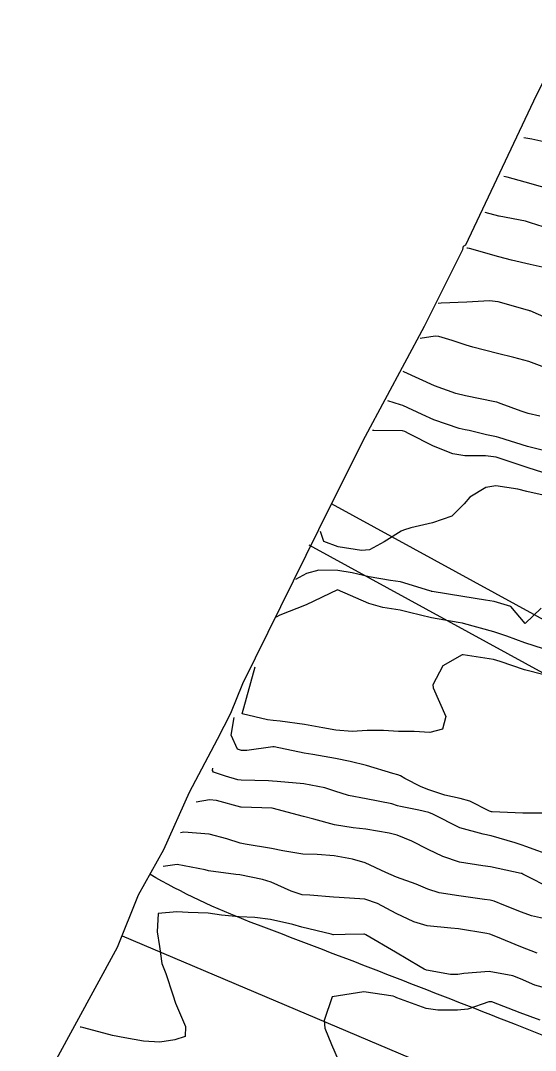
# Model space of a CAD drawing. Header units: metres. Extents: x 318500 to 325275, y 7408834 to 7428799.
# Drawn here: x 321964.5 to 321997.3, y 7417718.4 to 7417784.1 of the extents above; entities that cross this region are included whole.
import ezdxf

# ---------------------------------------------------------------- set-up
doc = ezdxf.new("R2010")
doc.units = ezdxf.units.M
doc.header["$MEASUREMENT"] = 0
for name, color, linetype in [('Area', 45, 'Continuous'), ('Curvas de Nivel 1m', 11, 'Continuous'), ('Curvas de Nivel 5m', 15, 'Continuous'), ('Vias Primárias', 230, 'Continuous'), ('Vias Secundárias', 230, 'Continuous')]:
    doc.layers.add(name, color=color, linetype=linetype)

msp = doc.modelspace()

# ---------------------------------------------------------------- linework, layer by layer
at = {"layer": 'Area'}
msp.add_lwpolyline([(321965.329, 7417715.226), (321970.664, 7417724.987), (321971.999, 7417728.338), (321973.608, 7417731.229), (321975.248, 7417734.893), (321977.039, 7417738.271), (321977.898, 7417739.929), (321978.659, 7417741.831), (321984.326, 7417753.286), (321986.491, 7417757.608), (321990.252, 7417764.639), (321992.708, 7417769.531), (321992.753, 7417769.745), (321992.903, 7417769.827), (321997.402, 7417779.379), (322002.052, 7417788.598)], dxfattribs=at)
at = {"layer": 'Curvas de Nivel 1m', "flags": 128}
for points, elevation in [([(321998.454, 7417776.278), (321997.099, 7417776.576), (321996.6, 7417776.66)], 754), ([(321999.053, 7417773.172), (321997.282, 7417773.648), (321997.061, 7417773.711), (321995.531, 7417774.138), (321995.32, 7417774.18)], 753), ([(321998.228, 7417770.844), (321997.026, 7417771.23), (321996.696, 7417771.324), (321995.03, 7417771.655), (321995.008, 7417771.658), (321994.13, 7417771.89)], 752), ([(321998.351, 7417768.275), (321996.994, 7417768.569), (321995.815, 7417768.851), (321995.001, 7417769.061), (321993.128, 7417769.588), (321993.008, 7417769.605), (321992.96, 7417769.6)], 751), ([(321998.9, 7417761.63), (321996.911, 7417762.365), (321995.949, 7417762.63), (321994.918, 7417762.895), (321993.336, 7417763.292), (321992.925, 7417763.407), (321992.019, 7417763.719), (321991.178, 7417763.973), (321990.933, 7417763.982), (321989.97, 7417763.84)], 749), ([(321997.62, 7417758.885), (321996.864, 7417759.06), (321996.421, 7417759.212), (321995.142, 7417759.676), (321994.871, 7417759.771), (321994.746, 7417759.807), (321992.877, 7417760.191), (321992.254, 7417760.341), (321990.886, 7417760.819), (321988.947, 7417761.711), (321988.9, 7417761.736), (321988.89, 7417761.74)], 748), ([(321997.758, 7417756.719), (321996.839, 7417756.944), (321995.011, 7417757.514), (321994.848, 7417757.555), (321994.221, 7417757.689), (321993.107, 7417757.961), (321992.853, 7417758.011), (321992.461, 7417758.107), (321990.859, 7417758.657), (321990.114, 7417758.992), (321988.868, 7417759.565), (321988.721, 7417759.615), (321987.91, 7417759.86)], 747), ([(321998.81, 7417754.962), (321996.883, 7417755.585), (321996.819, 7417755.607), (321996.69, 7417755.652), (321994.829, 7417756.26), (321994.161, 7417756.359), (321992.83, 7417756.343), (321992.076, 7417756.473), (321990.838, 7417756.961), (321989.288, 7417757.753), (321989.004, 7417757.91), (321988.852, 7417757.949), (321987.023, 7417757.967), (321986.94, 7417757.98)], 746), ([(321997.702, 7417746.638), (321996.69, 7417745.65), (321995.774, 7417746.737), (321994.704, 7417747.063), (321994.155, 7417747.139), (321992.707, 7417747.372), (321990.748, 7417747.692), (321990.71, 7417747.695), (321990.684, 7417747.705), (321990.591, 7417747.732), (321988.718, 7417748.309), (321988.086, 7417748.403), (321986.723, 7417748.63), (321985.646, 7417748.881), (321984.728, 7417749.036), (321983.507, 7417749.049), (321982.725, 7417748.845), (321982.02, 7417748.45)], 744), ([(321998.459, 7417743.836), (321996.671, 7417744.417), (321995.506, 7417744.839), (321994.681, 7417745.109), (321992.738, 7417745.661), (321992.689, 7417745.673), (321992.409, 7417745.713), (321990.693, 7417746.013), (321989.308, 7417746.363), (321988.697, 7417746.492), (321987.592, 7417746.669), (321986.701, 7417746.934), (321984.71, 7417747.81), (321982.7, 7417746.843), (321981.021, 7417746.193), (321980.79, 7417746.06)], 743), ([(321997.9, 7417742.379), (321996.646, 7417742.701), (321995.092, 7417743.234), (321994.655, 7417743.363), (321992.717, 7417743.651), (321992.659, 7417743.65), (321991.419, 7417742.952), (321990.788, 7417741.728), (321990.819, 7417741.537), (321991.622, 7417739.72), (321991.409, 7417738.911), (321990.594, 7417738.689), (321989.603, 7417738.753), (321988.595, 7417738.747), (321987.636, 7417738.815), (321986.595, 7417738.815), (321985.631, 7417738.763), (321984.595, 7417738.837), (321983.762, 7417738.987), (321982.601, 7417739.207), (321981.036, 7417739.423), (321980.604, 7417739.456), (321980.234, 7417739.496), (321978.61, 7417739.89), (321979.45, 7417742.89)], 742), ([(321998.529, 7417733.545), (321996.635, 7417733.542), (321996.528, 7417733.547), (321994.586, 7417733.623), (321994.529, 7417733.634), (321994.396, 7417733.682), (321993.153, 7417734.318), (321992.538, 7417734.481), (321991.564, 7417734.695), (321990.543, 7417735.036), (321990.038, 7417735.231), (321989, 7417735.753), (321988.723, 7417735.927), (321988.554, 7417735.997), (321988.234, 7417736.086), (321986.562, 7417736.594), (321985.517, 7417736.845), (321984.568, 7417737.03), (321983.12, 7417737.284), (321982.573, 7417737.383), (321980.658, 7417737.78), (321980.579, 7417737.785), (321978.918, 7417737.541), (321978.575, 7417737.546), (321978.314, 7417737.632), (321977.905, 7417738.532), (321978.1, 7417739.65)], 741), ([(321998.46, 7417728.674), (321996.544, 7417729.649), (321996.471, 7417729.684), (321996.42, 7417729.702), (321994.476, 7417730.109), (321993.982, 7417730.18), (321992.481, 7417730.418), (321991.425, 7417730.777), (321990.492, 7417731.225), (321989.443, 7417731.746), (321988.506, 7417732.142), (321987.999, 7417732.274), (321986.511, 7417732.516), (321985.694, 7417732.611), (321984.515, 7417732.802), (321983.194, 7417733.156), (321982.522, 7417733.337), (321980.53, 7417733.86), (321978.562, 7417733.921), (321978.53, 7417733.926), (321976.978, 7417734.357), (321976.535, 7417734.401), (321975.69, 7417734.25)], 739), ([(321998.436, 7417726.697), (321997.081, 7417727), (321996.443, 7417727.216), (321995.311, 7417727.667), (321994.701, 7417727.924), (321994.453, 7417727.987), (321994.096, 7417728.041), (321992.456, 7417728.265), (321991.187, 7417728.449), (321990.46, 7417728.693), (321989.728, 7417729.006), (321988.467, 7417729.453), (321987.787, 7417729.767), (321986.479, 7417730.375), (321985.669, 7417730.605), (321984.485, 7417730.827), (321983.407, 7417730.905), (321982.486, 7417730.922), (321981.211, 7417731.131), (321980.491, 7417731.289), (321978.816, 7417731.565), (321978.496, 7417731.633), (321977.648, 7417731.903), (321976.504, 7417732.207), (321974.896, 7417732.326), (321974.68, 7417732.29)], 738), ([(321997.442, 7417724.597), (321996.41, 7417725.014), (321994.801, 7417725.674), (321994.422, 7417725.817), (321994.237, 7417725.867), (321992.427, 7417726.152), (321991.941, 7417726.194), (321990.429, 7417726.344), (321989.577, 7417726.598), (321988.441, 7417727.129), (321987.256, 7417727.772), (321986.453, 7417728.06), (321984.816, 7417728.167), (321984.454, 7417728.187), (321982.927, 7417728.305), (321982.455, 7417728.334), (321981.739, 7417728.565), (321980.463, 7417729.147), (321979.912, 7417729.316), (321978.467, 7417729.598), (321978.212, 7417729.638), (321976.47, 7417729.871), (321976.258, 7417729.922), (321974.475, 7417730.261), (321973.57, 7417730.13)], 737), ([(321998.376, 7417722.266), (321997.3, 7417722.557), (321996.383, 7417722.969), (321995.888, 7417723.16), (321994.387, 7417723.429), (321992.766, 7417723.316), (321992.385, 7417723.249), (321991.919, 7417723.241), (321990.388, 7417723.528), (321990.243, 7417723.586), (321989.988, 7417723.736), (321988.404, 7417724.679), (321986.517, 7417725.779), (321986.421, 7417725.819), (321986.375, 7417725.827), (321985.182, 7417725.799), (321984.448, 7417725.781), (321984.42, 7417725.786), (321984.293, 7417725.812), (321982.426, 7417726.271), (321981.841, 7417726.434), (321980.434, 7417726.767), (321979.434, 7417726.876), (321978.435, 7417726.921), (321977.307, 7417727.036), (321976.439, 7417727.163), (321975.162, 7417727.21), (321974.439, 7417727.238), (321973.255, 7417727.14), (321973.182, 7417725.959), (321973.331, 7417725.031), (321973.485, 7417723.954), (321973.747, 7417723.313), (321974.193, 7417721.943), (321974.362, 7417721.424), (321974.997, 7417719.933), (321974.974, 7417719.29), (321974.327, 7417719.075), (321973.36, 7417718.919), (321972.325, 7417718.985), (321971.122, 7417719.194), (321970.33, 7417719.347), (321968.516, 7417719.84), (321968.338, 7417719.879), (321968.27, 7417719.88)], 736)]:
    msp.add_lwpolyline(points, dxfattribs=dict(at, elevation=elevation))
at = {"layer": 'Curvas de Nivel 5m', "flags": 128}
for points, elevation in [([(321998.941, 7417764.766), (321997.001, 7417765.598), (321996.95, 7417765.617), (321996.925, 7417765.625), (321996.833, 7417765.652), (321994.958, 7417766.185), (321994.407, 7417766.239), (321992.957, 7417766.156), (321991.317, 7417766.088), (321991.13, 7417766.08)], 750), ([(321998.79, 7417753.63), (321996.797, 7417754.086), (321996.225, 7417754.232), (321994.801, 7417754.443), (321994.164, 7417754.325), (321993.155, 7417753.705), (321992.786, 7417753.288), (321992.002, 7417752.494), (321990.774, 7417752.084), (321989.389, 7417751.751), (321988.909, 7417751.617), (321988.767, 7417751.55), (321987.673, 7417750.86), (321986.748, 7417750.355), (321986.226, 7417750.318), (321984.751, 7417750.553), (321983.827, 7417750.895), (321983.61, 7417751.52)], 745), ([(321998.487, 7417730.769), (321996.731, 7417731.413), (321996.498, 7417731.51), (321996.044, 7417731.657), (321994.506, 7417732.087), (321993.996, 7417732.2), (321992.514, 7417732.616), (321990.78, 7417733.472), (321990.528, 7417733.59), (321989.894, 7417733.74), (321988.735, 7417733.96), (321988.533, 7417734.015), (321988.164, 7417734.133), (321986.537, 7417734.467), (321985.415, 7417734.673), (321984.541, 7417734.939), (321983.887, 7417735.163), (321982.546, 7417735.419), (321980.842, 7417735.562), (321980.547, 7417735.589), (321980.289, 7417735.605), (321978.548, 7417735.646), (321978.334, 7417735.679), (321977.545, 7417735.905), (321976.788, 7417736.151), (321976.727, 7417736.26), (321976.75, 7417736.41)], 740), ([(321997.649, 7417720.332), (321996.357, 7417720.795), (321994.553, 7417721.492), (321994.367, 7417721.504), (321993.016, 7417721.038), (321992.359, 7417720.972), (321991.11, 7417720.967), (321990.36, 7417721.07), (321988.488, 7417721.758), (321988.407, 7417721.796), (321988.371, 7417721.819), (321988.265, 7417721.867), (321986.374, 7417722.149), (321984.37, 7417721.81), (321983.859, 7417720.306), (321983.89, 7417719.817), (321984.325, 7417718.786), (321984.745, 7417717.803)], 735)]:
    msp.add_lwpolyline(points, dxfattribs=dict(at, elevation=elevation))
at = {"layer": 'Vias Primárias'}
for points in [[(323715.644, 7420145.548, 0), (323709.04, 7420132.939)], [(323831.088, 7420001.787, 0), (323833.844, 7420008.443, 0.220888)], [(322072.501, 7417696.12), (322081.756, 7417687.608, -0.105242), (322086.117, 7417681.467, -0.055231), (322088.628, 7417673.274, -0.004513), (322089.967, 7417665.833, -0.072676), (322090.134, 7417658.859, -0.113914), (322087.509, 7417651.622, -0.137158), (322083.886, 7417648.424, 0.019379), (322082.311, 7417647.585), (322082.574, 7417650.154, 0.084872), (322082.045, 7417657.981, 0.056675), (322078.37, 7417668.049, 0.066047), (322074.472, 7417673.806, 0.008638), (322066.95, 7417681.973, 0.054351), (322053.468, 7417693.343, 0.036835), (322048.825, 7417695.991, 0.000164), (322033.337, 7417703.366, 0.0041), (322012.429, 7417713.104, 0.013482), (321995.522, 7417720.267, 0.002652), (321979.136, 7417726.594, -0.040422), (321972.725, 7417729.643, 1.197512)], [(321970.952, 7417725.709), (322001.025, 7417712.966), (322023.528, 7417702.49), (322040.223, 7417694.452, -0.02838), (322050.899, 7417688.544, -0.044489), (322062.915, 7417679.387, -0.080518), (322072.196, 7417667.674, -0.05493), (322074.894, 7417661.286, -0.074505), (322075.981, 7417653.63, -0.124197), (322074.375, 7417647.459, -0.127863), (322067.478, 7417640.148, -0.073804), (322061.574, 7417637.561, -0.008187), (322049.96, 7417634.606, -0.035101), (322029.639, 7417631.271, 0.023066), (322020.368, 7417629.978, 0.013061), (322004.875, 7417626.662, 0.091211), (321990.573, 7417620.295, 0.056436), (321982.484, 7417613.292, 0.127546), (321976.004, 7417601.164, 0.084487), (321975.122, 7417588.308, 0.042352)]]:
    msp.add_lwpolyline(points, format="xyb", dxfattribs=at)
msp.add_lwpolyline([(322047.282, 7417717.894), (322022.174, 7417732.59), (321984.326, 7417753.286)], dxfattribs=at)
at = {"layer": 'Vias Secundárias'}
msp.add_lwpolyline([(322072.501, 7417696.12, 0.0375), (322066.42, 7417700.283), (322045.638, 7417715.38), (322020.697, 7417729.979), (321982.887, 7417750.654)], format="xyb", dxfattribs=at)

doc.saveas('drawing.dxf')
